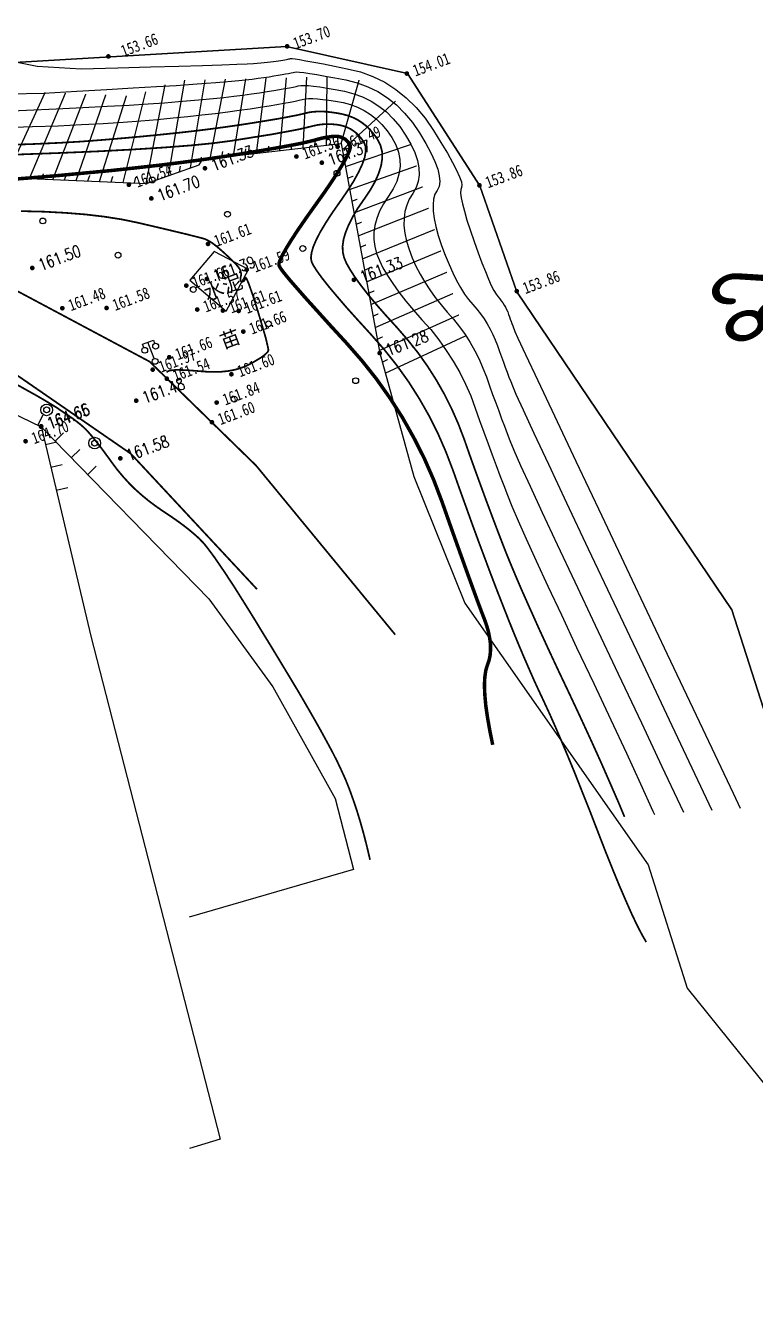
# Model space of a CAD drawing. Header units: millimetres. Extents: x -1471591 to 944464, y -468930 to 547002.
# Drawn here: x 280326 to 342742, y -254837 to -145095 of the extents above; entities that cross this region are included whole.
import ezdxf
from ezdxf.enums import TextEntityAlignment as Align

# ---------------------------------------------------------------- set-up
doc = ezdxf.new("R2010")
doc.units = ezdxf.units.MM
doc.header["$LTSCALE"] = 10
for name, color, linetype in [('DGX', 252, 'Continuous'), ('DLDW', 8, 'Continuous'), ('DLSS', 252, 'Continuous'), ('DMTZ', 252, 'Continuous'), ('GCD', 252, 'Continuous'), ('ZBTZ', 252, 'Continuous'), ('坐标', 3, 'Continuous')]:
    doc.layers.add(name, color=color, linetype=linetype)
doc.styles.get("Standard").update_dxf_attribs({"font": 'simplex.shx', "width": 0.8, "bigfont": 'hztxt.shx'})
doc.styles.add('宋体', font='', dxfattribs={"height": 1.25, "bigfont": 'hztxt.shx'})
doc.styles.add('新汇字高7', font='tssdeng.shx', dxfattribs={"width": 0.7, "height": 1.25, "bigfont": 'hztxt.shx'})
doc.styles.get('宋体').set_extended_font_data('SimSun')
doc.linetypes.add('1161', pattern='A,0,[149,AAA.SHX,S=0.15,R=0,X=0,Y=0],-1.6', length=1.6)

# ---------------------------------------------------------------- blocks, each defined once
blk = doc.blocks.new('gc097')
for p, q in [((-1, 2.9), (-1, 3.5)), ((-1, 3.5), (1, 3.5)), ((0, 0.5), (0, 3.5)), ((1, 3.5), (1, 2.9))]:
    blk.add_line(p, q)
for centre in [(-1, 2.4), (1, 2.4), (0, 0)]:
    blk.add_circle(centre, 0.5)
blk = doc.blocks.new('gc170')
at = {"linetype": 'Continuous'}
blk.add_circle((0, 0), 0.5, dxfattribs=at)
blk = doc.blocks.new('GC200')
at = {"layer": 'GCD', "const_width": 0.2, "flags": 128}
blk.add_lwpolyline([(-0.1, 0, 1), (0.1, 0, 1)], format="xyb", close=True, dxfattribs=at)
blk = doc.blocks.new('地形')
at = {"color": 0, "linetype": 'Continuous'}
for p, q in [((-219.86, -112.29, 152.25), (-190.6, -121.34, 152.25)), ((-215.17, -112.96, 306.25), (-211.18, -115.42, 306.25)), ((-211.18, -115.42, 306.25), (-207.74, -116.96, 306.25)), ((-214.27, -116.8, 307.25), (-211.46, -117.8, 307.25)), ((-207.74, -116.96, 306.25), (-204.75, -117.99, 306.25)), ((-215.96, -117.8, 308.25), (-213.34, -118.64, 308.25)), ((-211.46, -117.8, 307.25), (-208.75, -118.64, 307.25)), ((-204.75, -117.99, 306.25), (-202.11, -118.9, 306.25)), ((-215.57, -119.39, 309.25), (-213.35, -120.14, 309.25)), ((-213.34, -118.64, 308.25), (-210.94, -119.42, 308.25)), ((-210.94, -119.42, 308.25), (-208.74, -120.12, 308.25)), ((-208.75, -118.64, 307.25), (-206.3, -119.39, 307.25)), ((-206.3, -119.39, 307.25), (-204.13, -120.06, 307.25)), ((-202.11, -118.9, 306.25), (-199.83, -119.68, 306.25)), ((-213.35, -120.14, 309.25), (-211.28, -120.83, 309.25)), ((-208.74, -120.12, 308.25), (-206.76, -120.75, 308.25)), ((-204.13, -120.06, 307.25), (-202.23, -120.64, 307.25)), ((-202.23, -120.64, 307.25), (-200.61, -121.14, 307.25)), ((-199.83, -119.68, 306.25), (-197.91, -120.33, 306.25)), ((-197.91, -120.33, 306.25), (-196.34, -120.86, 306.25)), ((-211.28, -120.83, 309.25), (-209.36, -121.44, 309.25)), ((-209.36, -121.44, 309.25), (-207.59, -122, 309.25)), ((-206.76, -120.75, 308.25), (-204.98, -121.3, 308.25)), ((-204.98, -121.3, 308.25), (-203.42, -121.78, 308.25)), ((-203.42, -121.78, 308.25), (-202.07, -122.18, 308.25)), ((-200.61, -121.14, 307.25), (-199.25, -121.55, 307.25)), ((-199.25, -121.55, 307.25), (-198.16, -121.87, 307.25)), ((-196.34, -120.86, 306.25), (-195.13, -121.27, 306.25)), ((-195.13, -121.27, 306.25), (-194.27, -121.55, 306.25)), ((-194.27, -121.55, 306.25), (-193.77, -121.7, 306.25)), ((-193.77, -121.7, 306.25), (-193.45, -121.79, 306.25)), ((-193.45, -121.79, 306.25), (-193.15, -121.87, 306.25)), ((-190.6, -121.34, 152.25), (-181.73, -127.11, 152.25)), ((-207.59, -122, 309.25), (-205.97, -122.49, 309.25)), ((-205.97, -122.49, 309.25), (-204.5, -122.92, 309.25)), ((-202.07, -122.18, 308.25), (-200.92, -122.51, 308.25)), ((-200.92, -122.51, 308.25), (-199.91, -122.79, 308.25)), ((-199.91, -122.79, 308.25), (-198.94, -123.06, 308.25)), ((-198.16, -121.87, 307.25), (-197.35, -122.11, 307.25)), ((-197.35, -122.11, 307.25), (-196.68, -122.29, 307.25)), ((-196.68, -122.29, 307.25), (-196.05, -122.46, 307.25)), ((-196.05, -122.46, 307.25), (-195.45, -122.62, 307.25)), ((-195.45, -122.62, 307.25), (-194.88, -122.77, 307.25)), ((-194.88, -122.77, 307.25), (-194.34, -122.91, 307.25)), ((-194.34, -122.91, 307.25), (-193.83, -123.03, 307.25)), ((-193.15, -121.87, 306.25), (-192.87, -121.95, 306.25)), ((-192.87, -121.95, 306.25), (-192.6, -122.02, 306.25)), ((-192.6, -122.02, 306.25), (-192.34, -122.08, 306.25)), ((-192.34, -122.08, 306.25), (-192.1, -122.14, 306.25)), ((-192.1, -122.14, 306.25), (-191.88, -122.19, 306.25)), ((-191.88, -122.19, 306.25), (-191.67, -122.24, 306.25)), ((-191.67, -122.24, 306.25), (-191.47, -122.28, 306.25)), ((-191.47, -122.28, 306.25), (-191.3, -122.31, 306.25)), ((-191.3, -122.31, 306.25), (-191.14, -122.34, 306.25)), ((-191.14, -122.34, 306.25), (-191, -122.37, 306.25)), ((-191, -122.37, 306.25), (-190.88, -122.39, 306.25)), ((-190.88, -122.39, 306.25), (-190.78, -122.4, 306.25)), ((-190.78, -122.4, 306.25), (-190.7, -122.42, 306.25)), ((-190.7, -122.42, 306.25), (-190.64, -122.42, 306.25)), ((-190.64, -122.42, 306.25), (-190.53, -122.47, 306.25)), ((-190.53, -122.47, 306.25), (-190.3, -122.59, 306.25)), ((-190.3, -122.59, 306.25), (-189.95, -122.78, 306.25)), ((-189.95, -122.78, 306.25), (-189.48, -123.06, 306.25)), ((-204.5, -122.92, 309.25), (-203.14, -123.3, 309.25)), ((-203.14, -123.3, 309.25), (-201.84, -123.65, 309.25)), ((-201.84, -123.65, 309.25), (-200.6, -123.98, 309.25)), ((-200.6, -123.98, 309.25), (-199.43, -124.28, 309.25)), ((-198.94, -123.06, 308.25), (-198.03, -123.3, 308.25)), ((-198.03, -123.3, 308.25), (-197.15, -123.53, 308.25)), ((-197.15, -123.53, 308.25), (-196.33, -123.73, 308.25)), ((-196.33, -123.73, 308.25), (-195.56, -123.92, 308.25)), ((-195.56, -123.92, 308.25), (-194.83, -124.09, 308.25)), ((-193.83, -123.03, 307.25), (-193.35, -123.14, 307.25)), ((-193.35, -123.14, 307.25), (-192.91, -123.23, 307.25)), ((-192.91, -123.23, 307.25), (-192.5, -123.32, 307.25)), ((-192.5, -123.32, 307.25), (-192.13, -123.39, 307.25)), ((-192.13, -123.39, 307.25), (-191.79, -123.46, 307.25)), ((-191.79, -123.46, 307.25), (-191.5, -123.51, 307.25)), ((-191.5, -123.51, 307.25), (-191.25, -123.56, 307.25)), ((-191.25, -123.56, 307.25), (-191.04, -123.59, 307.25)), ((-191.04, -123.59, 307.25), (-190.87, -123.62, 307.25)), ((-190.87, -123.62, 307.25), (-190.74, -123.63, 307.25)), ((-190.74, -123.63, 307.25), (-190.58, -123.67, 307.25)), ((-190.58, -123.67, 307.25), (-190.33, -123.78, 307.25)), ((-190.33, -123.78, 307.25), (-189.99, -123.95, 307.25)), ((-189.99, -123.95, 307.25), (-189.55, -124.19, 307.25)), ((-189.48, -123.06, 306.25), (-188.89, -123.41, 306.25)), ((-188.89, -123.41, 306.25), (-188.18, -123.84, 306.25)), ((-188.18, -123.84, 306.25), (-187.36, -124.34, 306.25)), ((-199.43, -124.28, 309.25), (-198.32, -124.56, 309.25)), ((-198.32, -124.56, 309.25), (-197.28, -124.81, 309.25)), ((-197.28, -124.81, 309.25), (-196.3, -125.03, 309.25)), ((-196.3, -125.03, 309.25), (-195.39, -125.23, 309.25)), ((-194.83, -124.09, 308.25), (-194.15, -124.23, 308.25)), ((-194.15, -124.23, 308.25), (-193.52, -124.36, 308.25)), ((-193.52, -124.36, 308.25), (-192.95, -124.48, 308.25)), ((-192.95, -124.48, 308.25), (-192.45, -124.57, 308.25)), ((-192.45, -124.57, 308.25), (-192.01, -124.66, 308.25)), ((-192.01, -124.66, 308.25), (-191.62, -124.73, 308.25)), ((-191.62, -124.73, 308.25), (-191.3, -124.78, 308.25)), ((-191.3, -124.78, 308.25), (-191.04, -124.82, 308.25)), ((-191.04, -124.82, 308.25), (-190.84, -124.84, 308.25)), ((-190.84, -124.84, 308.25), (-190.64, -124.88, 308.25)), ((-190.64, -124.88, 308.25), (-190.37, -124.97, 308.25)), ((-190.37, -124.97, 308.25), (-190.03, -125.12, 308.25)), ((-189.55, -124.19, 307.25), (-189.02, -124.49, 307.25)), ((-189.02, -124.49, 307.25), (-188.39, -124.86, 307.25)), ((-188.39, -124.86, 307.25), (-187.67, -125.29, 307.25)), ((-187.36, -124.34, 306.25), (-186.41, -124.93, 306.25)), ((-186.41, -124.93, 306.25), (-185.45, -125.59, 306.25)), ((-195.39, -125.23, 309.25), (-194.54, -125.41, 309.25)), ((-194.54, -125.41, 309.25), (-193.78, -125.56, 309.25)), ((-193.78, -125.56, 309.25), (-193.11, -125.69, 309.25)), ((-193.11, -125.69, 309.25), (-192.51, -125.8, 309.25)), ((-192.51, -125.8, 309.25), (-191.99, -125.89, 309.25)), ((-191.99, -125.89, 309.25), (-191.56, -125.97, 309.25)), ((-191.56, -125.97, 309.25), (-191.21, -126.02, 309.25)), ((-191.21, -126.02, 309.25), (-190.94, -126.04, 309.25)), ((-190.94, -126.04, 309.25), (-190.69, -126.08, 309.25)), ((-190.69, -126.08, 309.25), (-190.4, -126.16, 309.25)), ((-190.4, -126.16, 309.25), (-190.07, -126.29, 309.25)), ((-190.03, -125.12, 308.25), (-189.62, -125.32, 308.25)), ((-189.62, -125.32, 308.25), (-189.15, -125.57, 308.25)), ((-189.15, -125.57, 308.25), (-188.6, -125.88, 308.25)), ((-188.6, -125.88, 308.25), (-187.99, -126.24, 308.25)), ((-187.67, -125.29, 307.25), (-186.86, -125.79, 307.25)), ((-186.86, -125.79, 307.25), (-186.04, -126.36, 307.25)), ((-185.45, -125.59, 306.25), (-184.59, -126.33, 306.25)), ((-190.07, -126.29, 309.25), (-189.69, -126.45, 309.25)), ((-189.69, -126.45, 309.25), (-189.27, -126.66, 309.25)), ((-189.27, -126.66, 309.25), (-188.81, -126.9, 309.25)), ((-188.81, -126.9, 309.25), (-188.31, -127.19, 309.25)), ((-188.31, -127.19, 309.25), (-187.76, -127.52, 309.25)), ((-187.99, -126.24, 308.25), (-187.31, -126.66, 308.25)), ((-187.31, -126.66, 308.25), (-186.63, -127.13, 308.25)), ((-186.63, -127.13, 308.25), (-186.02, -127.65, 308.25)), ((-186.04, -126.36, 307.25), (-185.3, -126.99, 307.25)), ((-185.3, -126.99, 307.25), (-184.64, -127.69, 307.25)), ((-184.59, -126.33, 306.25), (-183.81, -127.15, 306.25)), ((-183.81, -127.15, 306.25), (-183.13, -128.05, 306.25)), ((-181.73, -127.11, 152.25), (-179.31, -138.29, 152.25)), ((-187.76, -127.52, 309.25), (-187.22, -127.9, 309.25)), ((-187.22, -127.9, 309.25), (-186.73, -128.31, 309.25)), ((-186.73, -128.31, 309.25), (-186.3, -128.78, 309.25)), ((-186.02, -127.65, 308.25), (-185.47, -128.24, 308.25)), ((-185.47, -128.24, 308.25), (-184.99, -128.88, 308.25)), ((-184.64, -127.69, 307.25), (-184.06, -128.47, 307.25)), ((-183.13, -128.05, 306.25), (-182.55, -129.04, 306.25)), ((-186.3, -128.78, 309.25), (-185.91, -129.29, 309.25)), ((-185.91, -129.29, 309.25), (-185.58, -129.84, 309.25)), ((-184.99, -128.88, 308.25), (-184.57, -129.57, 308.25)), ((-184.06, -128.47, 307.25), (-183.56, -129.31, 307.25)), ((-183.56, -129.31, 307.25), (-183.14, -130.21, 307.25)), ((-182.55, -129.04, 306.25), (-182.05, -130.1, 306.25)), ((-185.58, -129.84, 309.25), (-185.3, -130.44, 309.25)), ((-185.3, -130.44, 309.25), (-185.08, -131.09, 309.25)), ((-184.57, -129.57, 308.25), (-184.22, -130.33, 308.25)), ((-184.22, -130.33, 308.25), (-183.94, -131.14, 308.25)), ((-183.14, -130.21, 307.25), (-182.79, -131.19, 307.25)), ((-182.05, -130.1, 306.25), (-181.65, -131.24, 306.25)), ((-185.08, -131.09, 309.25), (-184.9, -131.78, 309.25)), ((-183.94, -131.14, 308.25), (-183.72, -132.01, 308.25)), ((-182.79, -131.19, 307.25), (-182.53, -132.24, 307.25)), ((-181.65, -131.24, 306.25), (-181.34, -132.47, 306.25)), ((-184.9, -131.78, 309.25), (-184.8, -132.48, 309.25)), ((-184.8, -132.48, 309.25), (-184.81, -133.14, 309.25)), ((-183.72, -132.01, 308.25), (-183.57, -132.87, 308.25)), ((-182.53, -132.24, 307.25), (-182.34, -133.27, 307.25)), ((-181.34, -132.47, 306.25), (-181.11, -133.66, 306.25)), ((-184.91, -133.77, 309.25), (-185.11, -134.36, 309.25)), ((-184.81, -133.14, 309.25), (-184.91, -133.77, 309.25)), ((-183.57, -132.87, 308.25), (-183.51, -133.66, 308.25)), ((-183.51, -133.66, 308.25), (-183.53, -134.38, 308.25)), ((-182.34, -133.27, 307.25), (-182.22, -134.18, 307.25)), ((-181.11, -133.66, 306.25), (-180.92, -134.7, 306.25)), ((-185.42, -134.92, 309.25), (-185.82, -135.44, 309.25)), ((-185.11, -134.36, 309.25), (-185.42, -134.92, 309.25)), ((-183.53, -134.38, 308.25), (-183.64, -135.02, 308.25)), ((-182.22, -134.18, 307.25), (-182.16, -134.99, 307.25)), ((-180.92, -134.7, 306.25), (-180.78, -135.6, 306.25)), ((-186.32, -135.93, 309.25), (-186.93, -136.38, 309.25)), ((-185.82, -135.44, 309.25), (-186.32, -135.93, 309.25)), ((-183.83, -135.6, 308.25), (-184.1, -136.1, 308.25)), ((-183.64, -135.02, 308.25), (-183.83, -135.6, 308.25)), ((-182.16, -135.69, 307.25), (-182.24, -136.27, 307.25)), ((-182.16, -134.99, 307.25), (-182.16, -135.69, 307.25)), ((-180.78, -135.6, 306.25), (-180.69, -136.35, 306.25)), ((-187.54, -136.83, 309.25), (-188.08, -137.3, 309.25)), ((-186.93, -136.38, 309.25), (-187.54, -136.83, 309.25)), ((-184.89, -136.88, 308.25), (-185.34, -137.23, 308.25)), ((-184.45, -136.52, 308.25), (-184.89, -136.88, 308.25)), ((-184.1, -136.1, 308.25), (-184.45, -136.52, 308.25)), ((-182.58, -137.12, 307.25), (-182.85, -137.38, 307.25)), ((-182.38, -136.75, 307.25), (-182.58, -137.12, 307.25)), ((-182.24, -136.27, 307.25), (-182.38, -136.75, 307.25)), ((-180.69, -136.35, 306.25), (-180.65, -136.95, 306.25)), ((-180.65, -136.95, 306.25), (-180.65, -137.41, 306.25)), ((-188.53, -137.8, 309.25), (-188.9, -138.31, 309.25)), ((-188.08, -137.3, 309.25), (-188.53, -137.8, 309.25)), ((-186.07, -138.1, 308.25), (-186.34, -138.61, 308.25)), ((-185.73, -137.63, 308.25), (-186.07, -138.1, 308.25)), ((-185.34, -137.23, 308.25), (-185.73, -137.63, 308.25)), ((-183.39, -137.96, 307.25), (-183.61, -138.39, 307.25)), ((-183.14, -137.62, 307.25), (-183.39, -137.96, 307.25)), ((-182.85, -137.38, 307.25), (-183.14, -137.62, 307.25)), ((-180.94, -138.02, 306.25), (-181.05, -138.3, 306.25)), ((-180.82, -137.87, 306.25), (-180.94, -138.02, 306.25)), ((-180.71, -137.71, 306.25), (-180.82, -137.87, 306.25)), ((-180.65, -137.41, 306.25), (-180.71, -137.71, 306.25)), ((-189.2, -138.85, 309.25), (-189.41, -139.41, 309.25)), ((-188.9, -138.31, 309.25), (-189.2, -138.85, 309.25)), ((-186.56, -139.19, 308.25), (-186.72, -139.82, 308.25)), ((-186.34, -138.61, 308.25), (-186.56, -139.19, 308.25)), ((-183.78, -138.92, 307.25), (-183.93, -139.53, 307.25)), ((-183.61, -138.39, 307.25), (-183.78, -138.92, 307.25)), ((-181.22, -139.22, 306.25), (-181.29, -139.86, 306.25)), ((-181.14, -138.69, 306.25), (-181.22, -139.22, 306.25)), ((-181.05, -138.3, 306.25), (-181.14, -138.69, 306.25)), ((-179.31, -138.29, 152.25), (-179.49, -147.88, 152.25)), ((-179.31, -138.29, 152.25), (-179.31, -138.29, 152.25)), ((-179.31, -138.29, 152.25), (-179.31, -138.29, 152.25)), ((-189.54, -140, 309.25), (-189.59, -140.61, 309.25)), ((-189.41, -139.41, 309.25), (-189.54, -140, 309.25)), ((-186.72, -139.82, 308.25), (-186.82, -140.51, 308.25)), ((-184.04, -140.23, 307.25), (-184.11, -141.02, 307.25)), ((-183.93, -139.53, 307.25), (-184.04, -140.23, 307.25)), ((-181.29, -139.86, 306.25), (-181.35, -140.64, 306.25)), ((-189.59, -140.61, 309.25), (-189.58, -141.25, 309.25)), ((-189.58, -141.25, 309.25), (-189.51, -141.95, 309.25)), ((-186.82, -140.51, 308.25), (-186.87, -141.26, 308.25)), ((-186.87, -141.26, 308.25), (-186.86, -142.03, 308.25)), ((-184.11, -141.02, 307.25), (-184.14, -141.91, 307.25)), ((-181.39, -141.53, 306.25), (-181.42, -142.56, 306.25)), ((-181.35, -140.64, 306.25), (-181.39, -141.53, 306.25)), ((-189.51, -141.95, 309.25), (-189.38, -142.71, 309.25)), ((-186.86, -142.03, 308.25), (-186.82, -142.8, 308.25)), ((-184.14, -141.91, 307.25), (-184.15, -142.81, 307.25)), ((-181.42, -142.56, 306.25), (-181.43, -143.59, 306.25)), ((-189.38, -142.71, 309.25), (-189.2, -143.51, 309.25)), ((-189.2, -143.51, 309.25), (-188.97, -144.37, 309.25)), ((-186.82, -142.8, 308.25), (-186.73, -143.58, 308.25)), ((-186.73, -143.58, 308.25), (-186.6, -144.35, 308.25)), ((-184.15, -142.81, 307.25), (-184.12, -143.66, 307.25)), ((-184.12, -143.66, 307.25), (-184.08, -144.45, 307.25)), ((-181.43, -143.59, 306.25), (-181.43, -144.51, 306.25)), ((-188.97, -144.37, 309.25), (-188.68, -145.29, 309.25)), ((-186.6, -144.35, 308.25), (-186.43, -145.12, 308.25)), ((-184.08, -144.45, 307.25), (-184, -145.18, 307.25)), ((-181.43, -144.51, 306.25), (-181.42, -145.32, 306.25)), ((-188.68, -145.29, 309.25), (-188.34, -146.25, 309.25)), ((-186.43, -145.12, 308.25), (-186.22, -145.89, 308.25)), ((-186.22, -145.89, 308.25), (-185.97, -146.66, 308.25)), ((-184, -145.18, 307.25), (-183.89, -145.86, 307.25)), ((-183.89, -145.86, 307.25), (-183.76, -146.49, 307.25)), ((-181.42, -145.32, 306.25), (-181.4, -146.02, 306.25)), ((-188.34, -146.25, 309.25), (-187.94, -147.27, 309.25)), ((-185.97, -146.66, 308.25), (-185.68, -147.42, 308.25)), ((-183.76, -146.49, 307.25), (-183.61, -147.06, 307.25)), ((-181.4, -146.02, 306.25), (-181.36, -146.61, 306.25)), ((-181.36, -146.61, 306.25), (-181.31, -147.09, 306.25)), ((-187.94, -147.27, 309.25), (-187.54, -148.33, 309.25)), ((-185.68, -147.42, 308.25), (-185.39, -148.19, 308.25)), ((-183.61, -147.06, 307.25), (-183.42, -147.57, 307.25)), ((-183.42, -147.57, 307.25), (-183.24, -148.06, 307.25)), ((-183.24, -148.06, 307.25), (-183.08, -148.56, 307.25)), ((-181.31, -147.09, 306.25), (-181.24, -147.46, 306.25)), ((-181.24, -147.46, 306.25), (-181.16, -147.72, 306.25)), ((-181.16, -147.72, 306.25), (-181.08, -147.93, 306.25)), ((-181.08, -147.93, 306.25), (-181.02, -148.14, 306.25)), ((-181.02, -148.14, 306.25), (-180.96, -148.35, 306.25)), ((-179.49, -147.88, 152.25), (-171.81, -179.79, 152.25)), ((-187.54, -148.33, 309.25), (-187.19, -149.39, 309.25)), ((-185.39, -148.19, 308.25), (-185.14, -148.97, 308.25)), ((-185.14, -148.97, 308.25), (-184.93, -149.76, 308.25)), ((-183.08, -148.56, 307.25), (-182.94, -149.06, 307.25)), ((-182.94, -149.06, 307.25), (-182.84, -149.56, 307.25)), ((-180.96, -148.35, 306.25), (-180.91, -148.57, 306.25)), ((-180.91, -148.57, 306.25), (-180.88, -148.78, 306.25)), ((-180.88, -148.78, 306.25), (-180.86, -149, 306.25)), ((-180.86, -149, 306.25), (-180.84, -149.22, 306.25)), ((-180.84, -149.22, 306.25), (-180.84, -149.44, 306.25)), ((-187.19, -149.39, 309.25), (-186.91, -150.46, 309.25)), ((-184.93, -149.76, 308.25), (-184.76, -150.55, 308.25)), ((-182.84, -149.56, 307.25), (-182.75, -150.07, 307.25)), ((-182.75, -150.07, 307.25), (-182.7, -150.58, 307.25)), ((-180.84, -149.44, 306.25), (-180.85, -149.66, 306.25)), ((-180.85, -149.66, 306.25), (-180.85, -149.87, 306.25)), ((-180.85, -149.87, 306.25), (-180.85, -150.08, 306.25)), ((-180.85, -150.08, 306.25), (-180.85, -150.28, 306.25)), ((-180.85, -150.28, 306.25), (-180.85, -150.47, 306.25)), ((-186.91, -150.46, 309.25), (-186.68, -151.54, 309.25)), ((-184.76, -150.55, 308.25), (-184.63, -151.35, 308.25)), ((-184.63, -151.35, 308.25), (-184.54, -152.15, 308.25)), ((-182.7, -150.58, 307.25), (-182.67, -151.09, 307.25)), ((-182.67, -151.09, 307.25), (-182.67, -151.61, 307.25)), ((-180.85, -150.47, 306.25), (-180.85, -150.66, 306.25)), ((-180.85, -150.66, 306.25), (-180.85, -150.83, 306.25)), ((-180.85, -150.83, 306.25), (-180.85, -151.01, 306.25)), ((-180.85, -151.01, 306.25), (-180.81, -151.63, 306.25)), ((-186.68, -151.54, 309.25), (-186.5, -152.63, 309.25)), ((-184.54, -152.15, 308.25), (-184.5, -152.97, 308.25)), ((-182.67, -151.61, 307.25), (-182.68, -152.13, 307.25)), ((-182.68, -152.13, 307.25), (-182.68, -152.63, 307.25)), ((-180.81, -151.63, 306.25), (-180.69, -153.16, 306.25)), ((-186.5, -152.63, 309.25), (-186.39, -153.73, 309.25)), ((-184.5, -152.97, 308.25), (-184.49, -153.79, 308.25)), ((-182.68, -152.63, 307.25), (-182.69, -153.11, 307.25)), ((-182.69, -153.11, 307.25), (-182.69, -153.58, 307.25)), ((-182.69, -153.58, 307.25), (-182.69, -154.03, 307.25)), ((-180.69, -153.16, 306.25), (-180.49, -155.6, 306.25)), ((-186.39, -153.73, 309.25), (-186.32, -154.84, 309.25)), ((-184.51, -154.6, 308.25), (-184.52, -155.38, 308.25)), ((-184.49, -153.79, 308.25), (-184.51, -154.6, 308.25)), ((-182.69, -154.03, 307.25), (-182.69, -154.47, 307.25)), ((-182.69, -154.47, 307.25), (-182.69, -154.89, 307.25)), ((-186.32, -154.84, 309.25), (-186.32, -155.96, 309.25)), ((-184.52, -155.38, 308.25), (-184.53, -156.15, 308.25)), ((-182.69, -154.89, 307.25), (-182.68, -155.29, 307.25)), ((-182.68, -155.29, 307.25), (-182.65, -156.05, 307.25)), ((-180.49, -155.6, 306.25), (-180.21, -158.95, 306.25)), ((-186.32, -155.96, 309.25), (-186.34, -157.07, 309.25)), ((-184.53, -156.15, 308.25), (-184.53, -156.88, 308.25)), ((-184.53, -156.88, 308.25), (-184.53, -157.59, 308.25)), ((-182.65, -156.05, 307.25), (-182.54, -157.52, 307.25)), ((-186.34, -157.07, 309.25), (-186.35, -158.14, 309.25)), ((-184.53, -157.59, 308.25), (-184.53, -158.28, 308.25)), ((-182.54, -157.52, 307.25), (-182.37, -159.72, 307.25)), ((-186.35, -158.14, 309.25), (-186.36, -159.18, 309.25)), ((-184.53, -158.28, 308.25), (-184.53, -158.94, 308.25)), ((-184.53, -158.94, 308.25), (-184.52, -159.58, 308.25)), ((-180.21, -158.95, 306.25), (-179.85, -163.2, 306.25)), ((-186.36, -159.18, 309.25), (-186.37, -160.18, 309.25)), ((-186.37, -160.18, 309.25), (-186.37, -161.16, 309.25)), ((-184.52, -159.58, 308.25), (-184.48, -160.47, 308.25)), ((-182.37, -159.72, 307.25), (-182.14, -162.63, 307.25)), ((-186.37, -161.16, 309.25), (-186.37, -162.09, 309.25)), ((-184.48, -160.47, 308.25), (-184.4, -161.89, 308.25)), ((-186.37, -162.09, 309.25), (-186.36, -163, 309.25)), ((-184.4, -161.89, 308.25), (-184.26, -163.83, 308.25)), ((-186.36, -163, 309.25), (-186.35, -163.87, 309.25)), ((-182.14, -162.63, 307.25), (-181.84, -166.26, 307.25)), ((-179.85, -163.2, 306.25), (-179.41, -168.37, 306.25)), ((-186.35, -163.87, 309.25), (-186.32, -164.89, 309.25)), ((-184.26, -163.83, 308.25), (-184.08, -166.31, 308.25)), ((-186.32, -164.89, 309.25), (-186.25, -166.25, 309.25)), ((-186.25, -166.25, 309.25), (-186.15, -167.95, 309.25)), ((-184.08, -166.31, 308.25), (-183.84, -169.32, 308.25)), ((-181.84, -166.26, 307.25), (-181.48, -170.61, 307.25)), ((-186.15, -167.95, 309.25), (-186.01, -169.99, 309.25)), ((-179.41, -168.37, 306.25), (-178.9, -174.44, 306.25)), ((-186.01, -169.99, 309.25), (-185.83, -172.37, 309.25)), ((-183.84, -169.32, 308.25), (-183.55, -172.85, 308.25)), ((-181.48, -170.61, 307.25), (-181.06, -175.68, 307.25)), ((-185.83, -172.37, 309.25), (-185.62, -175.09, 309.25)), ((-183.55, -172.85, 308.25), (-183.21, -176.91, 308.25)), ((-178.9, -174.44, 306.25), (-178.31, -181.42, 306.25)), ((-185.62, -175.09, 309.25), (-185.37, -178.15, 309.25)), ((-181.06, -175.68, 307.25), (-180.56, -181.46, 307.25)), ((-183.21, -176.91, 308.25), (-182.82, -181.51, 308.25)), ((-185.37, -178.15, 309.25), (-185.08, -181.55, 309.25)), ((-171.81, -179.79, 152.25), (-172.65, -197.19, 152.25)), ((-185.08, -181.55, 309.25), (-184.8, -184.98, 309.25)), ((-182.82, -181.51, 308.25), (-182.44, -186.12, 308.25)), ((-180.56, -181.46, 307.25), (-180.07, -187.26, 307.25)), ((-178.31, -181.42, 306.25), (-177.71, -188.4, 306.25)), ((-184.8, -184.98, 309.25), (-184.55, -188.12, 309.25)), ((-182.44, -186.12, 308.25), (-182.1, -190.25, 308.25)), ((-180.07, -187.26, 307.25), (-179.65, -192.37, 307.25)), ((-184.55, -188.12, 309.25), (-184.34, -190.98, 309.25)), ((-177.71, -188.4, 306.25), (-177.2, -194.5, 306.25)), ((-182.1, -190.25, 308.25), (-181.81, -193.88, 308.25)), ((-184.34, -190.98, 309.25), (-184.16, -193.55, 309.25)), ((-179.65, -192.37, 307.25), (-179.41, -195.23, 307.25)), ((-184.16, -193.55, 309.25), (-184.14, -193.86, 309.25)), ((-181.81, -193.88, 308.25), (-181.76, -194.55, 308.25)), ((-177.2, -194.5, 306.25), (-177.08, -195.91, 306.25))]:
    blk.add_line(p, q, dxfattribs=at)
at = {"color": 0}
for p, q in [((-190.6, -121.34, 152.25), (-219.86, -112.29, 152.25)), ((-181.73, -127.11, 152.25), (-190.6, -121.34, 152.25)), ((-179.31, -138.29, 152.25), (-181.73, -127.11, 152.25)), ((-179.49, -147.88, 152.25), (-179.31, -138.29, 152.25)), ((-179.31, -138.29, 152.25), (-179.31, -138.29, 152.25)), ((-179.31, -138.29, 152.25), (-179.31, -138.29, 152.25)), ((-171.81, -179.79, 152.25), (-179.49, -147.88, 152.25)), ((-172.65, -197.19, 152.25), (-171.81, -179.79, 152.25))]:
    blk.add_line(p, q, dxfattribs=at)
at = {"layer": 'DGX', "color": 252, "linetype": 'Continuous', "const_width": 0.15}
blk.add_lwpolyline([(-215.8, -120.89), (-213.74, -121.58), (-211.76, -122.22), (-209.88, -122.8), (-208.08, -123.32), (-206.37, -123.8), (-204.73, -124.25), (-203.18, -124.66), (-201.71, -125.04), (-200.32, -125.39), (-199.01, -125.7), (-197.78, -125.98), (-196.63, -126.23), (-195.57, -126.45), (-194.61, -126.64), (-193.76, -126.81), (-193.01, -126.95), (-192.36, -127.06), (-191.82, -127.15), (-191.38, -127.21), (-191.04, -127.25), (-190.75, -127.29), (-190.44, -127.36), (-190.11, -127.46), (-189.76, -127.58), (-189.4, -127.74), (-189.02, -127.93), (-188.63, -128.14), (-188.21, -128.39), (-187.81, -128.67), (-187.45, -128.98), (-187.12, -129.32), (-186.84, -129.7), (-186.59, -130.11), (-186.39, -130.56), (-186.22, -131.04), (-186.09, -131.55), (-186.04, -132.08), (-186.1, -132.62), (-186.29, -133.16), (-186.59, -133.7), (-187.01, -134.24), (-187.54, -134.79), (-188.2, -135.34), (-188.97, -135.89), (-189.75, -136.43), (-190.42, -136.97), (-190.99, -137.5), (-191.46, -138.01), (-191.83, -138.51), (-192.1, -139.01), (-192.26, -139.49), (-192.32, -139.96), (-192.3, -140.48), (-192.2, -141.1), (-192.04, -141.84), (-191.81, -142.68), (-191.51, -143.63), (-191.14, -144.69), (-190.7, -145.85), (-190.19, -147.12), (-189.69, -148.46), (-189.25, -149.8), (-188.89, -151.16), (-188.6, -152.53), (-188.38, -153.91), (-188.23, -155.31), (-188.15, -156.71), (-188.14, -158.13), (-188.17, -159.53), (-188.19, -160.89), (-188.2, -162.21), (-188.21, -163.49), (-188.21, -164.72), (-188.21, -165.91), (-188.2, -167.05), (-188.19, -168.15), (-188.16, -169.31), (-188.11, -170.61), (-188.04, -172.07), (-187.94, -173.68), (-187.83, -175.43), (-187.69, -177.34), (-187.53, -179.39), (-187.34, -181.6), (-187.16, -183.84), (-187, -185.99), (-186.86, -188.07), (-186.75, -190.06), (-186.65, -191.97), (-186.61, -193.15)], dxfattribs=at)
at = {"layer": 'DGX', "color": 252, "linetype": 'Continuous', "flags": 128}
for points, const_width in [([(-215.64, -121.84), (-212.07, -123.03), (-208.85, -124.08), (-205.96, -124.99), (-203.42, -125.76), (-201.23, -126.39), (-199.38, -126.88), (-197.87, -127.23), (-196.59, -127.49), (-195.44, -127.72), (-194.42, -127.93), (-193.51, -128.09), (-192.73, -128.23), (-192.08, -128.34), (-191.55, -128.41), (-191.14, -128.46), (-190.8, -128.5), (-190.47, -128.55), (-190.15, -128.62), (-189.84, -128.71), (-189.53, -128.82), (-189.23, -128.95), (-188.94, -129.09), (-188.66, -129.25), (-188.4, -129.43), (-188.16, -129.64), (-187.95, -129.86), (-187.77, -130.11), (-187.6, -130.38), (-187.47, -130.67), (-187.36, -130.99), (-187.27, -131.32), (-187.27, -131.69), (-187.4, -132.1), (-187.66, -132.55), (-188.06, -133.03), (-188.6, -133.56), (-189.26, -134.13), (-190.07, -134.74), (-191, -135.39), (-191.95, -136.04), (-192.76, -136.64), (-193.46, -137.2), (-194.02, -137.71), (-194.47, -138.18), (-194.78, -138.6), (-194.98, -138.98), (-195.05, -139.31), (-195.01, -139.7), (-194.89, -140.25), (-194.69, -140.97), (-194.41, -141.84), (-194.04, -142.88), (-193.6, -144.08), (-193.06, -145.45), (-192.45, -146.97), (-191.84, -148.59), (-191.31, -150.22), (-190.87, -151.86), (-190.52, -153.52), (-190.25, -155.19), (-190.07, -156.88), (-189.98, -158.59), (-189.97, -160.3), (-190, -162), (-190.02, -163.65), (-190.04, -165.25), (-190.05, -166.79), (-190.05, -168.28), (-190.05, -169.72), (-190.04, -171.11), (-190.02, -172.44), (-190, -173.73), (-189.97, -174.98), (-189.93, -176.19), (-189.88, -177.36), (-189.82, -178.49), (-189.76, -179.58), (-189.68, -180.63), (-189.6, -181.64), (-189.52, -182.7), (-189.45, -183.87), (-189.39, -185.16), (-189.33, -186.57), (-189.28, -188.11), (-189.25, -189.76), (-189.21, -191.53), (-189.19, -193.43), (-189.17, -195.3), (-189.13, -197.01), (-189.08, -198.55), (-189.01, -199.94), (-188.94, -201.15), (-188.85, -202.21), (-188.74, -203.1), (-188.62, -203.83)], 0.15), ([(-217.65, -123.43), (-215.23, -124.13), (-212.82, -124.81), (-210.52, -125.43), (-208.34, -126.02), (-206.26, -126.55), (-204.31, -127.04), (-202.46, -127.48), (-200.73, -127.88), (-199.11, -128.23), (-197.62, -128.54), (-196.27, -128.81), (-195.07, -129.04), (-194.02, -129.24), (-193.11, -129.4), (-192.34, -129.53), (-191.72, -129.61), (-191.24, -129.67), (-190.86, -129.7), (-190.51, -129.74), (-190.19, -129.79), (-189.91, -129.85), (-189.66, -129.9), (-189.44, -129.97), (-189.26, -130.04), (-189.11, -130.12), (-188.99, -130.2), (-188.88, -130.3), (-188.78, -130.41), (-188.69, -130.52), (-188.62, -130.65), (-188.55, -130.79), (-188.5, -130.94), (-188.46, -131.09), (-188.5, -131.3), (-188.7, -131.58), (-189.04, -131.93), (-189.54, -132.37), (-190.19, -132.88), (-190.99, -133.48), (-191.94, -134.15), (-193.04, -134.89), (-194.15, -135.64), (-195.11, -136.31), (-195.92, -136.9), (-196.58, -137.41), (-197.1, -137.84), (-197.47, -138.19), (-197.7, -138.46), (-197.77, -138.66), (-197.73, -138.92), (-197.59, -139.4), (-197.35, -140.1), (-197.01, -141.01), (-196.58, -142.14), (-196.05, -143.48), (-195.43, -145.05), (-194.71, -146.82), (-193.99, -148.72), (-193.37, -150.63), (-192.86, -152.56), (-192.44, -154.51), (-192.13, -156.48), (-191.91, -158.46), (-191.8, -160.46), (-191.79, -162.48), (-191.83, -164.41), (-191.86, -166.18), (-191.88, -167.77), (-191.9, -169.18), (-191.91, -170.43), (-191.92, -171.49), (-191.92, -172.38), (-191.91, -173.1), (-191.92, -173.71), (-191.97, -174.29), (-192.06, -174.82), (-192.18, -175.32), (-192.34, -175.77), (-192.54, -176.19), (-192.78, -176.57), (-193.06, -176.9), (-193.35, -177.29), (-193.62, -177.79), (-193.89, -178.42), (-194.14, -179.18), (-194.38, -180.05), (-194.6, -181.05), (-194.81, -182.18), (-195.01, -183.43)], 0.3), ([(-216.81, -126.56), (-214.99, -127.29), (-213.3, -128.03), (-211.74, -128.76), (-210.3, -129.5), (-208.99, -130.24), (-207.81, -130.98), (-206.76, -131.68), (-205.83, -132.3), (-205.03, -132.84), (-204.36, -133.29), (-203.81, -133.67), (-203.39, -133.96), (-203.09, -134.17), (-202.92, -134.3), (-202.82, -134.4), (-202.7, -134.52), (-202.59, -134.66), (-202.46, -134.82), (-202.34, -135.01), (-202.21, -135.22), (-202.08, -135.45), (-201.94, -135.71), (-201.8, -135.97), (-201.68, -136.21), (-201.56, -136.44), (-201.46, -136.66), (-201.36, -136.86), (-201.28, -137.04), (-201.2, -137.21), (-201.14, -137.37), (-201.08, -137.52), (-201.05, -137.66), (-201.02, -137.79), (-201.02, -137.92), (-201.03, -138.04), (-201.05, -138.16), (-201.09, -138.27), (-201.15, -138.37), (-201.21, -138.46), (-201.25, -138.55), (-201.28, -138.62), (-201.3, -138.68), (-201.3, -138.74), (-201.29, -138.78), (-201.26, -138.82), (-201.22, -138.84), (-201.18, -138.85), (-201.13, -138.85), (-201.08, -138.85), (-201.04, -138.83), (-200.99, -138.8), (-200.94, -138.76), (-200.89, -138.71), (-200.84, -138.64), (-200.8, -138.63), (-200.77, -138.73), (-200.75, -138.93), (-200.74, -139.25), (-200.75, -139.68), (-200.76, -140.21), (-200.79, -140.85), (-200.83, -141.61), (-200.88, -142.37), (-200.93, -143.04), (-200.97, -143.62), (-201.01, -144.11), (-201.06, -144.5), (-201.1, -144.8), (-201.13, -145.01), (-201.17, -145.13), (-201.23, -145.2), (-201.34, -145.27), (-201.51, -145.34), (-201.72, -145.41), (-201.98, -145.48), (-202.3, -145.54), (-202.66, -145.61), (-203.08, -145.67), (-203.53, -145.71), (-204, -145.71), (-204.5, -145.66), (-205.01, -145.57), (-205.55, -145.43), (-206.11, -145.24), (-206.69, -145.01), (-207.29, -144.73), (-207.87, -144.46), (-208.37, -144.23), (-208.81, -144.05), (-209.18, -143.91), (-209.49, -143.82), (-209.72, -143.78), (-209.88, -143.79), (-209.98, -143.84)], 0.15), ([(-222.31, -140.36), (-221.65, -141.14), (-221.07, -141.82), (-220.58, -142.42), (-220.18, -142.93), (-219.85, -143.35), (-219.59, -143.72), (-219.34, -144.06), (-219.11, -144.39), (-218.9, -144.69), (-218.72, -144.97), (-218.55, -145.24), (-218.41, -145.48), (-218.29, -145.71), (-218.17, -145.95), (-218.04, -146.26), (-217.9, -146.63), (-217.75, -147.07), (-217.59, -147.57), (-217.42, -148.13), (-217.24, -148.76), (-217.05, -149.45), (-216.84, -150.16), (-216.59, -150.87), (-216.31, -151.57), (-216, -152.25), (-215.64, -152.93), (-215.26, -153.59), (-214.84, -154.24), (-214.39, -154.89), (-213.94, -155.51), (-213.54, -156.09), (-213.18, -156.64), (-212.87, -157.15), (-212.6, -157.63), (-212.37, -158.07), (-212.19, -158.47), (-212.05, -158.84), (-211.94, -159.2), (-211.82, -159.61), (-211.69, -160.06), (-211.57, -160.54), (-211.44, -161.07), (-211.3, -161.63), (-211.17, -162.23), (-211.02, -162.87), (-210.87, -163.59), (-210.7, -164.42), (-210.51, -165.35), (-210.3, -166.4), (-210.08, -167.56), (-209.83, -168.83), (-209.57, -170.21), (-209.29, -171.7), (-209.01, -173.2), (-208.77, -174.6), (-208.55, -175.91), (-208.36, -177.12), (-208.2, -178.24), (-208.06, -179.26), (-207.96, -180.18), (-207.89, -181.01), (-207.84, -181.82), (-207.82, -182.68), (-207.83, -183.59), (-207.86, -184.56), (-207.92, -185.58), (-208.01, -186.65), (-208.13, -187.78), (-208.28, -188.96)], 0.15)]:
    blk.add_lwpolyline(points, dxfattribs=dict(at, const_width=const_width))
at = {"layer": 'DLSS', "linetype": 'Continuous', "lineweight": 15, "const_width": 0.15, "elevation": 152.25, "flags": 128}
for points in [[(-296.39, -85.77), (-283.99, -86.31), (-275.76, -88.64), (-262.33, -96.53), (-248.39, -110.73), (-236.83, -120.28), (-220.56, -131.65), (-211.02, -142.46), (-205.6, -153.98), (-199.52, -171.69)], [(-209.23, -163.91), (-215.28, -149.28), (-221.96, -139.7), (-222.95, -138.65), (-232.24, -131.36), (-241.93, -124.9), (-251.58, -117.05), (-253.41, -115.31), (-265.9, -103.36)]]:
    blk.add_lwpolyline(points, dxfattribs=at)
at = {"layer": 'DLSS', "linetype": 'Continuous', "const_width": 0.075, "elevation": 152.25, "flags": 128}
blk.add_lwpolyline([(-296.39, -85.77), (-283.99, -86.31), (-275.76, -88.64), (-262.33, -96.53), (-248.39, -110.73), (-236.83, -120.28), (-220.56, -131.65), (-211.02, -142.46), (-205.6, -153.98), (-199.52, -171.69)], dxfattribs=at)
at = {"layer": 'DLSS', "linetype": 'Continuous', "const_width": 0.075, "elevation": 152.25}
blk.add_lwpolyline([(-209.23, -163.91), (-215.28, -149.28), (-221.96, -139.7), (-222.95, -138.65), (-232.24, -131.36), (-241.93, -124.9), (-251.58, -117.05), (-253.41, -115.31), (-265.9, -103.36)], dxfattribs=at)
at = {"layer": 'DMTZ', "linetype": 'Continuous'}
for p, q in [((-217, -123.43, 152.25), (-211.33, -117.77, 152.25)), ((-215.16, -124.21, 152.25), (-209.72, -118.45, 152.25)), ((-213.31, -124.99, 152.25), (-208.12, -119.12, 152.25)), ((-211.47, -125.76, 152.25), (-206.52, -119.8, 152.25)), ((-209.63, -126.54, 152.25), (-204.91, -120.48, 152.25)), ((-207.78, -127.32, 152.25), (-203.22, -120.74, 152.25)), ((-205.94, -128.09, 152.25), (-201.48, -120.77, 152.25)), ((-203.94, -128.14, 152.25), (-199.77, -120.99, 152.25)), ((-201.94, -128.18, 152.25), (-198.13, -121.56, 152.25)), ((-200.08, -128.02, 152.25), (-196.48, -122.13, 152.25)), ((-198.14, -128.51, 152.25), (-194.84, -122.7, 152.25)), ((-196.2, -128.99, 152.25), (-193.19, -123.27, 152.25)), ((-194.25, -129.47, 152.25), (-191.55, -123.84, 152.25)), ((-214.23, -124.6, 152.25), (-213.9, -124.23, 152.25)), ((-212.39, -125.37, 152.25), (-212.07, -124.99, 152.25)), ((-192.31, -129.96, 152.25), (-189.9, -124.41, 152.25)), ((-190.37, -130.44, 152.25), (-188.26, -124.98, 152.25)), ((-210.55, -126.15, 152.25), (-210.24, -125.76, 152.25)), ((-208.71, -126.93, 152.25), (-208.41, -126.53, 152.25)), ((-206.86, -127.7, 152.25), (-206.59, -127.29, 152.25)), ((-189.13, -130.75, 152.25), (-185.81, -126.21, 152.25)), ((-204.94, -128.12, 152.25), (-204.69, -127.69, 152.25)), ((-202.94, -128.16, 152.25), (-202.69, -127.73, 152.25)), ((-200.99, -128.07, 152.25), (-200.73, -127.64, 152.25)), ((-199.11, -128.26, 152.25), (-198.85, -127.83, 152.25)), ((-197.17, -128.75, 152.25), (-196.93, -128.31, 152.25)), ((-195.23, -129.23, 152.25), (-195, -128.79, 152.25)), ((-193.28, -129.72, 152.25), (-193.08, -129.26, 152.25)), ((-189.23, -131.28, 152.25), (-183.5, -128.98, 152.25)), ((-191.34, -130.2, 152.25), (-191.15, -129.74, 152.25)), ((-189.4, -130.68, 152.25), (-189.23, -130.21, 152.25)), ((-189.48, -132.72, 152.25), (-183.62, -132.89, 152.25)), ((-189.31, -131.74, 152.25), (-188.81, -131.75, 152.25)), ((-189.66, -133.71, 152.25), (-189.16, -133.72, 152.25)), ((-189.84, -134.69, 152.25), (-183.77, -134.78, 152.25)), ((-190.01, -135.67, 152.25), (-189.51, -135.68, 152.25)), ((-190.19, -136.66, 152.25), (-183.92, -136.66, 152.25)), ((-190.36, -137.64, 152.25), (-189.86, -137.64, 152.25)), ((-190.54, -138.63, 152.25), (-184.08, -138.55, 152.25)), ((-190.89, -140.6, 152.25), (-184.23, -140.44, 152.25)), ((-190.71, -139.61, 152.25), (-190.21, -139.6, 152.25)), ((-191.06, -141.58, 152.25), (-190.56, -141.57, 152.25)), ((-191.24, -142.57, 152.25), (-184.38, -142.33, 152.25)), ((-191.42, -143.55, 152.25), (-190.92, -143.53, 152.25)), ((-191.59, -144.53, 152.25), (-184.53, -144.21, 152.25)), ((-191.77, -145.52, 152.25), (-191.27, -145.49, 152.25)), ((-191.94, -146.5, 152.25), (-184.68, -146.1, 152.25)), ((-192.29, -148.47, 152.25), (-184.84, -147.99, 152.25)), ((-192.12, -147.49, 152.25), (-191.62, -147.46, 152.25)), ((-192.49, -150.46, 152.25), (-184.93, -149.87, 152.25)), ((-192.4, -149.47, 152.25), (-191.9, -149.43, 152.25))]:
    blk.add_line(p, q, dxfattribs=at)
at = {"layer": 'DMTZ', "linetype": 'Continuous', "elevation": 152.25}
for points in [[(-255.3, -103.21), (-248.06, -110.24), (-234.07, -120.98), (-230.79, -122.01), (-221.64, -120.43), (-217.65, -123.16), (-205.93, -128.1), (-201.16, -128.2), (-200.71, -127.86), (-189.13, -130.75)], [(-189.13, -130.75), (-192.33, -148.68), (-193.3, -159.58), (-193, -171.24), (-186.15, -197.7), (-186.73, -208.75), (-182.71, -220.87), (-179.87, -240.62)]]:
    blk.add_lwpolyline(points, dxfattribs=at)
at = {"layer": 'DMTZ', "linetype": 'Continuous', "lineweight": 13, "elevation": 152.25, "flags": 128}
for points in [[(-217, -123.43), (-211.33, -117.77)], [(-215.16, -124.21), (-209.72, -118.45)], [(-213.31, -124.99), (-208.12, -119.12)], [(-211.47, -125.76), (-206.52, -119.8)], [(-209.63, -126.54), (-204.91, -120.48)], [(-207.78, -127.32), (-203.22, -120.74)], [(-205.94, -128.09), (-201.48, -120.77)], [(-203.94, -128.14), (-199.77, -120.99)], [(-201.94, -128.18), (-198.13, -121.56)], [(-200.08, -128.02), (-196.48, -122.13)], [(-198.14, -128.51), (-194.84, -122.7)], [(-196.2, -128.99), (-193.19, -123.27)], [(-194.25, -129.47), (-191.55, -123.84)], [(-214.23, -124.6), (-213.9, -124.23)], [(-212.39, -125.37), (-212.07, -124.99)], [(-192.31, -129.96), (-189.9, -124.41)], [(-190.37, -130.44), (-188.26, -124.98)], [(-210.55, -126.15), (-210.24, -125.76)], [(-208.71, -126.93), (-208.41, -126.53)], [(-206.86, -127.7), (-206.59, -127.29)], [(-189.13, -130.75), (-185.81, -126.21)], [(-204.94, -128.12), (-204.69, -127.69)], [(-202.94, -128.16), (-202.69, -127.73)], [(-200.99, -128.07), (-200.73, -127.64)], [(-199.11, -128.26), (-198.85, -127.83)], [(-197.17, -128.75), (-196.93, -128.31)], [(-195.23, -129.23), (-195, -128.79)], [(-193.28, -129.72), (-193.08, -129.26)], [(-189.23, -131.28), (-183.5, -128.98)], [(-191.34, -130.2), (-191.15, -129.74)], [(-189.4, -130.68), (-189.23, -130.21)], [(-189.48, -132.72), (-183.62, -132.89)], [(-189.31, -131.74), (-188.81, -131.75)], [(-189.66, -133.71), (-189.16, -133.72)], [(-189.84, -134.69), (-183.77, -134.78)], [(-190.01, -135.67), (-189.51, -135.68)], [(-190.19, -136.66), (-183.92, -136.66)], [(-190.36, -137.64), (-189.86, -137.64)], [(-190.54, -138.63), (-184.08, -138.55)], [(-190.89, -140.6), (-184.23, -140.44)], [(-190.71, -139.61), (-190.21, -139.6)], [(-191.06, -141.58), (-190.56, -141.57)], [(-191.24, -142.57), (-184.38, -142.33)], [(-191.42, -143.55), (-190.92, -143.53)], [(-191.59, -144.53), (-184.53, -144.21)], [(-191.77, -145.52), (-191.27, -145.49)], [(-191.94, -146.5), (-184.68, -146.1)], [(-192.29, -148.47), (-184.84, -147.99)], [(-192.12, -147.49), (-191.62, -147.46)], [(-192.49, -150.46), (-184.93, -149.87)], [(-192.4, -149.47), (-191.9, -149.43)]]:
    blk.add_lwpolyline(points, dxfattribs=at)
at = {"layer": 'DMTZ', "linetype": 'Continuous', "elevation": 152.25, "flags": 128}
for points in [[(-235.78, -131.16), (-230.68, -134.99), (-221.66, -144.43), (-213.38, -163.22), (-210.88, -172.19), (-209.23, -183), (-209.89, -189.23), (-224.5, -188.12)], [(-221.87, -144.21), (-221.14, -143.52)], [(-221.64, -144.39), (-223.95, -162.69), (-226.82, -189.55), (-228.65, -206.84), (-231.4, -206.65)], [(-220.97, -145.99), (-220.06, -145.58)], [(-221.84, -145.98), (-220.85, -146.11)], [(-222.09, -147.97), (-221.1, -148.09)], [(-220.17, -147.82), (-219.25, -147.41)], [(-219.36, -149.65), (-218.44, -149.24)], [(-222.34, -149.95), (-221.35, -150.08)]]:
    blk.add_lwpolyline(points, dxfattribs=at)
at = {"layer": 'ZBTZ', "linetype": '1161', "elevation": 152.25, "flags": 128}
blk.add_lwpolyline([(-203.37, -140.71), (-200.34, -138.05), (-202.55, -135.58), (-205.34, -137.14)], close=True, dxfattribs=at)
at = {"layer": 'DLDW', "linetype": 'Continuous', "xscale": 0.5, "yscale": 0.5, "zscale": 0.5}
blk.add_blockref('gc097', (-210.57, -142.61, 152.25), dxfattribs=at)
at = {"layer": 'GCD', "linetype": 'Continuous'}
ref = blk.add_blockref('GC200', (-205.18, -116.79, 305.91), dxfattribs=at)
ref.add_attrib('height', '153.66', dxfattribs={"linetype": 'Continuous', "height": 1, "style": '宋体', "width": 0.8}).set_placement((-203.98, -116.79, 305.91), align=Align.MIDDLE_LEFT)
ref = blk.add_blockref('GC200', (-190.55, -121.34, 305.95), dxfattribs=at)
ref.add_attrib('height', '153.70', dxfattribs={"linetype": 'Continuous', "height": 1, "style": '宋体', "width": 0.8}).set_placement((-189.95, -121.34, 305.95), align=Align.MIDDLE_LEFT)
ref = blk.add_blockref('GC200', (-207.38, -127.68, 313.79), dxfattribs=at)
ref.add_attrib('height', '161.54', dxfattribs={"linetype": 'Continuous', "height": 1, "style": '宋体', "width": 0.8}).set_placement((-206.78, -127.68, 313.79), align=Align.MIDDLE_LEFT)
ref = blk.add_blockref('GC200', (-181.78, -127.11, 306.26), dxfattribs=at)
ref.add_attrib('height', '154.01', dxfattribs={"linetype": 'Continuous', "height": 1, "style": '宋体', "width": 0.8}).set_placement((-181.18, -127.11, 306.26), align=Align.MIDDLE_LEFT)
at = {"layer": 'GCD'}
ref = blk.add_blockref('GC200', (-200.79, -128.64, 313.58), dxfattribs=at)
ref.add_attrib('height', '161.33', dxfattribs={"height": 1, "width": 0.8}).set_placement((-200.19, -128.64, 313.58), align=Align.MIDDLE_LEFT)
ref = blk.add_blockref('GC200', (-205.99, -129.45, 313.94), dxfattribs=at)
ref.add_attrib('height', '161.70', dxfattribs={"height": 1, "width": 0.8}).set_placement((-205.39, -129.45, 313.94), align=Align.MIDDLE_LEFT)
at = {"layer": 'GCD', "linetype": 'Continuous'}
ref = blk.add_blockref('GC200', (-193.11, -130.44, 313.61), dxfattribs=at)
ref.add_attrib('height', '161.36', dxfattribs={"linetype": 'Continuous', "height": 1, "style": '宋体', "width": 0.8}).set_placement((-192.51, -130.44, 313.61), align=Align.MIDDLE_LEFT)
ref = blk.add_blockref('GC200', (-189.52, -130.89, 313.74), dxfattribs=at)
ref.add_attrib('height', '161.49', dxfattribs={"linetype": 'Continuous', "height": 1, "style": '宋体', "width": 0.8}).set_placement((-188.92, -130.89, 313.74), align=Align.MIDDLE_LEFT)
at = {"layer": 'GCD'}
ref = blk.add_blockref('GC200', (-217.61, -131.45, 313.75), dxfattribs=at)
ref.add_attrib('height', '161.50', dxfattribs={"height": 1, "width": 0.8}).set_placement((-217.01, -131.45, 313.75), align=Align.MIDDLE_LEFT)
ref = blk.add_blockref('GC200', (-191.26, -131.7, 313.62), dxfattribs=at)
ref.add_attrib('height', '161.37', dxfattribs={"height": 1, "width": 0.8}).set_placement((-190.66, -131.7, 313.62), align=Align.MIDDLE_LEFT)
at = {"layer": 'GCD', "linetype": 'Continuous'}
ref = blk.add_blockref('GC200', (-202.81, -134.79, 313.86), dxfattribs=at)
ref.add_attrib('height', '161.61', dxfattribs={"linetype": 'Continuous', "height": 1, "style": '宋体', "width": 0.8}).set_placement((-202.21, -134.79, 313.86), align=Align.MIDDLE_LEFT)
ref = blk.add_blockref('GC200', (-216.41, -135.57, 313.73), dxfattribs=at)
ref.add_attrib('height', '161.48', dxfattribs={"linetype": 'Continuous', "height": 1, "style": '宋体', "width": 0.8}).set_placement((-215.81, -135.57, 313.73), align=Align.MIDDLE_LEFT)
ref = blk.add_blockref('GC200', (-212.86, -136.88, 313.83), dxfattribs=at)
ref.add_attrib('height', '161.58', dxfattribs={"linetype": 'Continuous', "height": 1, "style": '宋体', "width": 0.8}).set_placement((-212.26, -136.88, 313.83), align=Align.MIDDLE_LEFT)
ref = blk.add_blockref('GC200', (-205.8, -137.48, 313.91), dxfattribs=at)
ref.add_attrib('height', '161.66', dxfattribs={"linetype": 'Continuous', "height": 1, "style": '宋体', "width": 0.8}).set_placement((-205.2, -137.48, 313.91), align=Align.MIDDLE_LEFT)
at = {"layer": 'GCD'}
ref = blk.add_blockref('GC200', (-203.95, -137.56, 313.64), dxfattribs=at)
ref.add_attrib('height', '161.39', dxfattribs={"height": 1, "width": 0.8}).set_placement((-203.35, -137.56, 313.64), align=Align.MIDDLE_LEFT)
at = {"layer": 'GCD', "linetype": 'Continuous'}
ref = blk.add_blockref('GC200', (-200.48, -138.01, 313.84), dxfattribs=at)
ref.add_attrib('height', '161.59', dxfattribs={"linetype": 'Continuous', "height": 1, "style": '宋体', "width": 0.8}).set_placement((-199.88, -138.01, 313.84), align=Align.MIDDLE_LEFT)
ref = blk.add_blockref('GC200', (-179.31, -138.24, 306.11), dxfattribs=at)
ref.add_attrib('height', '153.86', dxfattribs={"linetype": 'Continuous', "height": 1, "style": '宋体', "width": 0.8}).set_placement((-178.71, -138.24, 306.11), align=Align.MIDDLE_LEFT)
ref = blk.add_blockref('GC200', (-205.64, -139.72, 313.82), dxfattribs=at)
ref.add_attrib('height', '161.57', dxfattribs={"linetype": 'Continuous', "height": 1, "style": '宋体', "width": 0.8}).set_placement((-205.04, -139.72, 313.82), align=Align.MIDDLE_LEFT)
ref = blk.add_blockref('GC200', (-203.62, -140.57, 313.86), dxfattribs=at)
ref.add_attrib('height', '161.61', dxfattribs={"linetype": 'Continuous', "height": 1, "style": '宋体', "width": 0.8}).set_placement((-203.02, -140.57, 313.86), align=Align.MIDDLE_LEFT)
ref = blk.add_blockref('GC200', (-202.37, -141.07, 313.86), dxfattribs=at)
ref.add_attrib('height', '161.61', dxfattribs={"linetype": 'Continuous', "height": 1, "style": '宋体', "width": 0.8}).set_placement((-201.77, -141.07, 313.86), align=Align.MIDDLE_LEFT)
at = {"layer": 'GCD'}
ref = blk.add_blockref('GC200', (-192.2, -142.04, 313.58), dxfattribs=at)
ref.add_attrib('height', '161.33', dxfattribs={"height": 1, "width": 0.8}).set_placement((-191.6, -142.04, 313.58), align=Align.MIDDLE_LEFT)
at = {"layer": 'GCD', "linetype": 'Continuous'}
ref = blk.add_blockref('GC200', (-209.31, -142.7, 313.91), dxfattribs=at)
ref.add_attrib('height', '161.66', dxfattribs={"linetype": 'Continuous', "height": 1, "style": '宋体', "width": 0.8}).set_placement((-208.71, -142.7, 313.91), align=Align.MIDDLE_LEFT)
ref = blk.add_blockref('GC200', (-202.61, -142.87, 313.91), dxfattribs=at)
ref.add_attrib('height', '161.66', dxfattribs={"linetype": 'Continuous', "height": 1, "style": '宋体', "width": 0.8}).set_placement((-202.01, -142.87, 313.91), align=Align.MIDDLE_LEFT)
ref = blk.add_blockref('GC200', (-211.01, -143.2, 314.22), dxfattribs=at)
ref.add_attrib('height', '161.97', dxfattribs={"linetype": 'Continuous', "height": 1, "style": '宋体', "width": 0.8}).set_placement((-210.41, -143.2, 314.22), align=Align.MIDDLE_LEFT)
ref = blk.add_blockref('GC200', (-223.34, -145.12, 316.95), dxfattribs=at)
ref.add_attrib('height', '164.70', dxfattribs={"linetype": 'Continuous', "height": 1, "style": '宋体', "width": 0.8}).set_placement((-222.74, -145.12, 316.95), align=Align.MIDDLE_LEFT)
at = {"layer": 'GCD'}
ref = blk.add_blockref('GC200', (-221.66, -144.43, 316.9), dxfattribs=at)
ref.add_attrib('height', '164.65', dxfattribs={"height": 1, "width": 0.8}).set_placement((-221.06, -144.43, 316.9), align=Align.MIDDLE_LEFT)
ref = blk.add_blockref('GC200', (-221.64, -144.39, 316.91), dxfattribs=at)
ref.add_attrib('height', '164.66', dxfattribs={"height": 1, "width": 0.8}).set_placement((-221.04, -144.39, 316.91), align=Align.MIDDLE_LEFT)
ref = blk.add_blockref('GC200', (-213.26, -145.19, 313.73), dxfattribs=at)
ref.add_attrib('height', '161.48', dxfattribs={"height": 1, "width": 0.8}).set_placement((-212.66, -145.19, 313.73), align=Align.MIDDLE_LEFT)
at = {"layer": 'GCD', "linetype": 'Continuous'}
ref = blk.add_blockref('GC200', (-210.15, -144.35, 313.79), dxfattribs=at)
ref.add_attrib('height', '161.54', dxfattribs={"linetype": 'Continuous', "height": 1, "style": '宋体', "width": 0.8}).set_placement((-209.55, -144.35, 313.79), align=Align.MIDDLE_LEFT)
ref = blk.add_blockref('GC200', (-204.84, -145.93, 313.85), dxfattribs=at)
ref.add_attrib('height', '161.60', dxfattribs={"linetype": 'Continuous', "height": 1, "style": '宋体', "width": 0.8}).set_placement((-204.24, -145.93, 313.85), align=Align.MIDDLE_LEFT)
ref = blk.add_blockref('GC200', (-206.87, -147.75, 314.09), dxfattribs=at)
ref.add_attrib('height', '161.84', dxfattribs={"linetype": 'Continuous', "height": 1, "style": '宋体', "width": 0.8}).set_placement((-206.27, -147.75, 314.09), align=Align.MIDDLE_LEFT)
ref = blk.add_blockref('GC200', (-179.49, -147.83, 306.11), dxfattribs=at)
ref.add_attrib('height', '153.86', dxfattribs={"linetype": 'Continuous', "height": 1, "style": '宋体', "width": 0.8}).set_placement((-178.89, -147.83, 306.11), align=Align.MIDDLE_LEFT)
at = {"layer": 'GCD'}
ref = blk.add_blockref('GC200', (-216.26, -149.33, 313.83), dxfattribs=at)
ref.add_attrib('height', '161.58', dxfattribs={"height": 1, "width": 0.8}).set_placement((-215.66, -149.33, 313.83), align=Align.MIDDLE_LEFT)
at = {"layer": 'GCD', "linetype": 'Continuous'}
ref = blk.add_blockref('GC200', (-207.84, -149.18, 313.85), dxfattribs=at)
ref.add_attrib('height', '161.60', dxfattribs={"linetype": 'Continuous', "height": 1, "style": '宋体', "width": 0.8}).set_placement((-207.24, -149.18, 313.85), align=Align.MIDDLE_LEFT)
at = {"layer": 'GCD'}
ref = blk.add_blockref('GC200', (-192.33, -148.68, 313.53), dxfattribs=at)
ref.add_attrib('height', '161.28', dxfattribs={"height": 1, "width": 0.8}).set_placement((-191.73, -148.68, 313.53), align=Align.MIDDLE_LEFT)
at = {"layer": 'ZBTZ', "linetype": 'Continuous', "xscale": 0.5, "yscale": 0.5}
for p in [(-215.36, -128, 152.25), (-205.36, -128, 152.25), (-210.36, -133, 152.25), (-200.36, -133, 152.25), (-190.36, -133, 152.25), (-205.36, -138, 152.25), (-195.36, -138, 152.25), (-200.36, -143, 152.25), (-205.36, -148, 152.25), (-195.08, -150.17, 152.25)]:
    blk.add_blockref('gc170', p, dxfattribs=at)
at = {"layer": 'ZBTZ', "color": 3, "linetype": 'Continuous', "rotation": 304.8727062817711}
for p in [(-220.71, -143.24, 152.25), (-217.86, -147.34, 152.25)]:
    blk.add_blockref('gc170', p, dxfattribs=at)
at = {"layer": 'ZBTZ', "linetype": 'Continuous', "xscale": 0.5000000000672719, "yscale": 0.5000000000672719, "rotation": 304.8727315851276}
for p in [(-220.71, -143.24, 152.25), (-217.86, -147.34, 152.25)]:
    blk.add_blockref('gc170', p, dxfattribs=at)
at = {"layer": 'DLSS', "linetype": 'Continuous', "style": '宋体'}
blk.add_text('水泥', height=1.25, dxfattribs=at).set_placement((-202.91, -138.68, 152.25), align=Align.MIDDLE)
at = {"layer": 'ZBTZ', "linetype": 'Continuous', "style": '宋体'}
blk.add_text('苗', height=1.25, dxfattribs=at).set_placement((-203.89, -143.03, 152.25), align=Align.MIDDLE)
at = {"layer": '坐标', "color": 3, "style": '新汇字高7', "width": 0.7}
blk.add_text('82', height=7, rotation=90, dxfattribs=at).set_placement((-154.83, -159.2, 152.25), align=Align.BOTTOM_LEFT)

msp = doc.modelspace()

# ---------------------------------------------------------------- block references
at = {"xscale": 1000, "yscale": 1000, "zscale": 1000, "rotation": 20.51376453450802}
msp.add_blockref('地形', (438640.4, 33561.1, -152250), dxfattribs=at)

doc.saveas('drawing.dxf')
